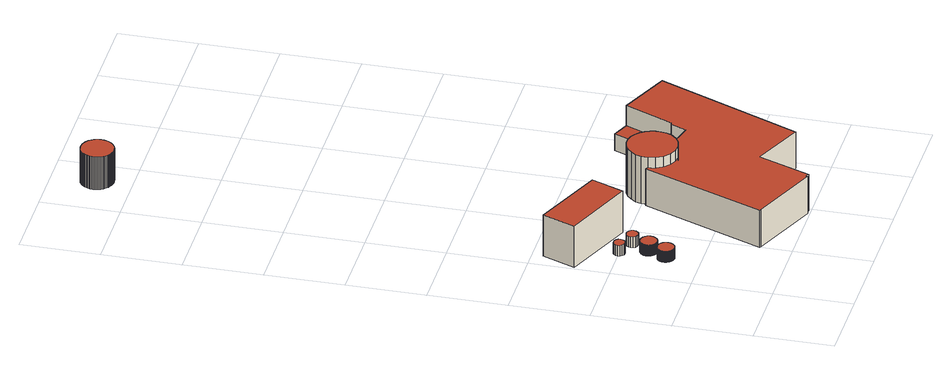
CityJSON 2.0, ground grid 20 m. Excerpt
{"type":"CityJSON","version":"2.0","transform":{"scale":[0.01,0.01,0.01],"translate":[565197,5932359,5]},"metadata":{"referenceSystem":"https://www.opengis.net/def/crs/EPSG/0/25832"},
"CityObjects":{
"building1":{"type":"Building","attributes":{"Gemeindeschluessel":"02000000","Geometrietyp2DReferenz":"3000","function":"51003_1205","roofType":"1000","measuredHeight":3},"geometry":[{"type":"MultiSurface","lod":"2","boundaries":[[[0,1,2,3,4,5,6,7,8,9,10,11,12,13,14,15,16,17,18,19,20,21,22,23,24,25,26,27,28,29,30,31,32,33,34,35,36,37,38,39,40,41,42,43,44,45,46,47,48,49,50,51,52,53,54,55,56,57,58,59,60,61,62,63,64,65,66,67,68,69,70,71]],[[72,73,74,75,76,77,78,79,80,81,82,83,84,85,86,87,88,89,90,91,92,93,94,95,96,97,98,99,100,101,102,103,104,105,106,107,108,109,110,111,112,113,114,115,116,117,118,119,120,121,122,123,124,125,126,127,128,129,130,131,132,133,134,135,136,137,138,139,140,141,142,143]],[[143,142,1,0]],[[142,141,2,1]],[[141,140,3,2]],[[140,139,4,3]],[[139,138,5,4]],[[138,137,6,5]],[[137,136,7,6]],[[136,135,8,7]],[[135,134,9,8]],[[134,133,10,9]],[[133,132,11,10]],[[132,131,12,11]],[[131,130,13,12]],[[130,129,14,13]],[[129,128,15,14]],[[128,127,16,15]],[[127,126,17,16]],[[126,125,18,17]],[[125,124,19,18]],[[124,123,20,19]],[[123,122,21,20]],[[122,121,22,21]],[[121,120,23,22]],[[120,119,24,23]],[[119,118,25,24]],[[118,117,26,25]],[[117,116,27,26]],[[116,115,28,27]],[[115,114,29,28]],[[114,113,30,29]],[[113,112,31,30]],[[112,111,32,31]],[[111,110,33,32]],[[110,109,34,33]],[[109,108,35,34]],[[108,107,36,35]],[[107,106,37,36]],[[106,105,38,37]],[[105,104,39,38]],[[104,103,40,39]],[[103,102,41,40]],[[102,101,42,41]],[[101,100,43,42]],[[100,99,44,43]],[[99,98,45,44]],[[98,97,46,45]],[[97,96,47,46]],[[96,95,48,47]],[[95,94,49,48]],[[94,93,50,49]],[[93,92,51,50]],[[92,91,52,51]],[[91,90,53,52]],[[90,89,54,53]],[[89,88,55,54]],[[88,87,56,55]],[[87,86,57,56]],[[86,85,58,57]],[[85,84,59,58]],[[84,83,60,59]],[[83,82,61,60]],[[82,81,62,61]],[[81,80,63,62]],[[80,79,64,63]],[[79,78,65,64]],[[78,77,66,65]],[[77,76,67,66]],[[76,75,68,67]],[[75,74,69,68]],[[74,73,70,69]],[[73,72,71,70]],[[72,143,0,71]]],"semantics":{"surfaces":[{"type":"GroundSurface"},{"type":"RoofSurface"},{"type":"WallSurface"}],"values":[0,1,2,2,2,2,2,2,2,2,2,2,2,2,2,2,2,2,2,2,2,2,2,2,2,2,2,2,2,2,2,2,2,2,2,2,2,2,2,2,2,2,2,2,2,2,2,2,2,2,2,2,2,2,2,2,2,2,2,2,2,2,2,2,2,2,2,2,2,2,2,2,2,2]}}]},
"building2":{"type":"Building","attributes":{"Gemeindeschluessel":"02000000","Geometrietyp2DReferenz":"3000","function":"51003_1205","roofType":"1000","measuredHeight":3},"geometry":[{"type":"MultiSurface","lod":"2","boundaries":[[[144,145,146,147,148,149,150,151,152,153,154,155,156,157,158,159]],[[160,161,162,163,164,165,166,167,168,169,170,171,172,173,174,175]],[[175,174,145,144]],[[174,173,146,145]],[[173,172,147,146]],[[172,171,148,147]],[[171,170,149,148]],[[170,169,150,149]],[[169,168,151,150]],[[168,167,152,151]],[[167,166,153,152]],[[166,165,154,153]],[[165,164,155,154]],[[164,163,156,155]],[[163,162,157,156]],[[162,161,158,157]],[[161,160,159,158]],[[160,175,144,159]]],"semantics":{"surfaces":[{"type":"GroundSurface"},{"type":"RoofSurface"},{"type":"WallSurface"}],"values":[0,1,2,2,2,2,2,2,2,2,2,2,2,2,2,2,2,2]}}]},
"building3":{"type":"Building","attributes":{"Gemeindeschluessel":"02000000","Geometrietyp2DReferenz":"3000","function":"51003_1205","roofType":"1000","measuredHeight":3},"geometry":[{"type":"MultiSurface","lod":"2","boundaries":[[[176,177,178,179,180,181,182,183,184,185,186,187,188,189,190,191,192,193,194,195,196,197,198,199,200,201,202,203,204,205,206,207,208,209,210,211,212,213,214,215,216,217,218,219,220,221,222,223,224,225,226,227,228,229,230,231,232,233,234,235,236,237,238,239,240,241,242,243,244,245,246,247]],[[248,249,250,251,252,253,254,255,256,257,258,259,260,261,262,263,264,265,266,267,268,269,270,271,272,273,274,275,276,277,278,279,280,281,282,283,284,285,286,287,288,289,290,291,292,293,294,295,296,297,298,299,300,301,302,303,304,305,306,307,308,309,310,311,312,313,314,315,316,317,318,319]],[[319,318,177,176]],[[318,317,178,177]],[[317,316,179,178]],[[316,315,180,179]],[[315,314,181,180]],[[314,313,182,181]],[[313,312,183,182]],[[312,311,184,183]],[[311,310,185,184]],[[310,309,186,185]],[[309,308,187,186]],[[308,307,188,187]],[[307,306,189,188]],[[306,305,190,189]],[[305,304,191,190]],[[304,303,192,191]],[[303,302,193,192]],[[302,301,194,193]],[[301,300,195,194]],[[300,299,196,195]],[[299,298,197,196]],[[298,297,198,197]],[[297,296,199,198]],[[296,295,200,199]],[[295,294,201,200]],[[294,293,202,201]],[[293,292,203,202]],[[292,291,204,203]],[[291,290,205,204]],[[290,289,206,205]],[[289,288,207,206]],[[288,287,208,207]],[[287,286,209,208]],[[286,285,210,209]],[[285,284,211,210]],[[284,283,212,211]],[[283,282,213,212]],[[282,281,214,213]],[[281,280,215,214]],[[280,279,216,215]],[[279,278,217,216]],[[278,277,218,217]],[[277,276,219,218]],[[276,275,220,219]],[[275,274,221,220]],[[274,273,222,221]],[[273,272,223,222]],[[272,271,224,223]],[[271,270,225,224]],[[270,269,226,225]],[[269,268,227,226]],[[268,267,228,227]],[[267,266,229,228]],[[266,265,230,229]],[[265,264,231,230]],[[264,263,232,231]],[[263,262,233,232]],[[262,261,234,233]],[[261,260,235,234]],[[260,259,236,235]],[[259,258,237,236]],[[258,257,238,237]],[[257,256,239,238]],[[256,255,240,239]],[[255,254,241,240]],[[254,253,242,241]],[[253,252,243,242]],[[252,251,244,243]],[[251,250,245,244]],[[250,249,246,245]],[[249,248,247,246]],[[248,319,176,247]]],"semantics":{"surfaces":[{"type":"GroundSurface"},{"type":"RoofSurface"},{"type":"WallSurface"}],"values":[0,1,2,2,2,2,2,2,2,2,2,2,2,2,2,2,2,2,2,2,2,2,2,2,2,2,2,2,2,2,2,2,2,2,2,2,2,2,2,2,2,2,2,2,2,2,2,2,2,2,2,2,2,2,2,2,2,2,2,2,2,2,2,2,2,2,2,2,2,2,2,2,2,2]}}]},
"building4":{"type":"Building","attributes":{"Gemeindeschluessel":"02000000","Geometrietyp2DReferenz":"3000","function":"51003_1205","roofType":"1000","measuredHeight":3},"geometry":[{"type":"MultiSurface","lod":"2","boundaries":[[[320,321,322,323,324,325,326,327,328,329,330,331,332,333,334,335]],[[336,337,338,339,340,341,342,343,344,345,346,347,348,349,350,351]],[[351,350,321,320]],[[350,349,322,321]],[[349,348,323,322]],[[348,347,324,323]],[[347,346,325,324]],[[346,345,326,325]],[[345,344,327,326]],[[344,343,328,327]],[[343,342,329,328]],[[342,341,330,329]],[[341,340,331,330]],[[340,339,332,331]],[[339,338,333,332]],[[338,337,334,333]],[[337,336,335,334]],[[336,351,320,335]]],"semantics":{"surfaces":[{"type":"GroundSurface"},{"type":"RoofSurface"},{"type":"WallSurface"}],"values":[0,1,2,2,2,2,2,2,2,2,2,2,2,2,2,2,2,2]}}]},
"building5":{"type":"Building","attributes":{"Gemeindeschluessel":"02000000","Geometrietyp2DReferenz":"3000","function":"31001_2100","roofType":"1000","measuredHeight":11.49,"storeysAboveGround":3},"geometry":[{"type":"MultiSurface","lod":"2","boundaries":[[[352,353,354,355]],[[356,357,358,359]],[[356,355,354,357]],[[357,354,353,358]],[[358,353,352,359]],[[356,359,352,355]]],"semantics":{"surfaces":[{"type":"RoofSurface"},{"type":"GroundSurface"},{"type":"WallSurface"}],"values":[0,1,2,2,2,2]}}]},
"building6":{"type":"Building","attributes":{"Gemeindeschluessel":"02000000","Geometrietyp2DReferenz":"3000","function":"31001_3070","roofType":"1000","measuredHeight":13.11,"storeysAboveGround":5},"geometry":[{"type":"MultiSurface","lod":"2","boundaries":[[[360,361,362,363]],[[363,362,364,365]],[[366,367,368,369]],[[369,368,370,371]],[[371,370,372,373]],[[373,372,374,375]],[[375,374,376,377]],[[377,376,378,379]],[[379,378,380,381]],[[381,380,382,383]],[[383,382,384,385]],[[385,384,386,387]],[[387,386,388,389]],[[389,388,390,391]],[[391,390,392,393]],[[393,392,394,395]],[[395,394,396,397]],[[397,396,398,399]],[[399,398,400,401]],[[401,400,402,403]],[[403,402,404,405]],[[405,404,361,360]],[[367,366,406,407]],[[407,406,365,364]],[[365,406,366,369,371,373,375,377,379,381,383,385,387,389,391,393,395,397,399,401,403,405,360,363]],[[407,364,362,361,404,402,400,398,396,394,392,390,388,386,384,382,380,378,376,374,372,370,368,367]]],"semantics":{"surfaces":[{"type":"WallSurface"},{"type":"GroundSurface"},{"type":"RoofSurface"}],"values":[0,0,0,0,0,0,0,0,0,0,0,0,0,0,0,0,0,0,0,0,0,0,0,0,1,2]}}]},
"building7":{"type":"Building","attributes":{"Gemeindeschluessel":"02000000","Geometrietyp2DReferenz":"3000","function":"31001_2100","roofType":"1000","measuredHeight":10.23,"storeysAboveGround":1},"geometry":[{"type":"MultiSurface","lod":"2","boundaries":[[[408,409,410,411]],[[412,413,414,415]],[[416,417,418,419]],[[420,421,422,423]],[[424,425,426,427]],[[427,426,428,429]],[[429,428,430,431]],[[432,433,434,435]],[[436,437,433,432]],[[438,439,440,441]],[[442,443,444,445]],[[439,438,411,410]],[[446,447,448,449]],[[450,451,420,423,408,411,438,441,416,419,412,415,424,427,429,431,452,453,436,432,435,446,449]],[[422,421,454,455,448,447,456,444,443,457,430,428,426,425,414,413,418,417,440,439,410,409]],[[457,443,442,458,453,452]],[[445,444,456,459]],[[437,436,453,458]],[[446,435,434,459,456,447]],[[455,454,451,450]],[[448,455,450,449]],[[430,457,452,431]],[[454,421,420,451]],[[440,417,416,441]],[[414,425,424,415]],[[418,413,412,419]],[[422,409,408,423]],[[437,458,442,445,459,434,433]]],"semantics":{"surfaces":[{"type":"WallSurface"},{"type":"GroundSurface"},{"type":"RoofSurface"}],"values":[0,0,0,0,0,0,0,0,0,0,0,0,0,1,2,0,0,0,0,0,0,0,0,0,0,0,0,2]}}]},
"building8":{"type":"Building","attributes":{"Gemeindeschluessel":"02000000","Geometrietyp2DReferenz":"3000","function":"51003_1205","roofType":"1000","measuredHeight":9},"geometry":[{"type":"MultiSurface","lod":"2","boundaries":[[[460,461,462,463,464,465,466,467,468,469,470,471,472,473,474,475,476,477,478,479,480,481,482,483,484,485,486,487,488,489,490,491,492,493,494,495,496,497,498,499,500,501,502,503,504,505,506,507,508,509,510,511,512,513,514,515,516,517,518,519,520,521,522,523,524,525,526,527,528,529,530,531]],[[532,533,534,535,536,537,538,539,540,541,542,543,544,545,546,547,548,549,550,551,552,553,554,555,556,557,558,559,560,561,562,563,564,565,566,567,568,569,570,571,572,573,574,575,576,577,578,579,580,581,582,583,584,585,586,587,588,589,590,591,592,593,594,595,596,597,598,599,600,601,602,603]],[[603,602,461,460]],[[602,601,462,461]],[[601,600,463,462]],[[600,599,464,463]],[[599,598,465,464]],[[598,597,466,465]],[[597,596,467,466]],[[596,595,468,467]],[[595,594,469,468]],[[594,593,470,469]],[[593,592,471,470]],[[592,591,472,471]],[[591,590,473,472]],[[590,589,474,473]],[[589,588,475,474]],[[588,587,476,475]],[[587,586,477,476]],[[586,585,478,477]],[[585,584,479,478]],[[584,583,480,479]],[[583,582,481,480]],[[582,581,482,481]],[[581,580,483,482]],[[580,579,484,483]],[[579,578,485,484]],[[578,577,486,485]],[[577,576,487,486]],[[576,575,488,487]],[[575,574,489,488]],[[574,573,490,489]],[[573,572,491,490]],[[572,571,492,491]],[[571,570,493,492]],[[570,569,494,493]],[[569,568,495,494]],[[568,567,496,495]],[[567,566,497,496]],[[566,565,498,497]],[[565,564,499,498]],[[564,563,500,499]],[[563,562,501,500]],[[562,561,502,501]],[[561,560,503,502]],[[560,559,504,503]],[[559,558,505,504]],[[558,557,506,505]],[[557,556,507,506]],[[556,555,508,507]],[[555,554,509,508]],[[554,553,510,509]],[[553,552,511,510]],[[552,551,512,511]],[[551,550,513,512]],[[550,549,514,513]],[[549,548,515,514]],[[548,547,516,515]],[[547,546,517,516]],[[546,545,518,517]],[[545,544,519,518]],[[544,543,520,519]],[[543,542,521,520]],[[542,541,522,521]],[[541,540,523,522]],[[540,539,524,523]],[[539,538,525,524]],[[538,537,526,525]],[[537,536,527,526]],[[536,535,528,527]],[[535,534,529,528]],[[534,533,530,529]],[[533,532,531,530]],[[532,603,460,531]]],"semantics":{"surfaces":[{"type":"GroundSurface"},{"type":"RoofSurface"},{"type":"WallSurface"}],"values":[0,1,2,2,2,2,2,2,2,2,2,2,2,2,2,2,2,2,2,2,2,2,2,2,2,2,2,2,2,2,2,2,2,2,2,2,2,2,2,2,2,2,2,2,2,2,2,2,2,2,2,2,2,2,2,2,2,2,2,2,2,2,2,2,2,2,2,2,2,2,2,2,2,2]}}]}
},
"vertices":[
[1035,3082,18],[1054,3082,18],[1072,3079,18],[1090,3075,18],[1108,3070,18],[1125,3062,18],[1141,3054,18],[1157,3044,18],[1171,3033,18],[1185,3020,18],[1197,3007,18],[1208,2992,18],[1218,2977,18],[1227,2960,18],[1234,2943,18],[1240,2926,18],[1244,2908,18],[1246,2889,18],[1247,2871,18],[1246,2852,18],[1244,2834,18],[1240,2816,18],[1234,2798,18],[1227,2781,18],[1218,2765,18],[1208,2750,18],[1197,2735,18],[1185,2721,18],[1171,2709,18],[1157,2698,18],[1141,2688,18],[1125,2679,18],[1107,2672,18],[1090,2667,18],[1072,2662,18],[1054,2660,18],[1035,2659,18],[1017,2660,18],[998,2663,18],[981,2667,18],[963,2672,18],[946,2679,18],[930,2688,18],[914,2698,18],[899,2709,18],[886,2721,18],[873,2735,18],[862,2750,18],[852,2765,18],[844,2782,18],[836,2799,18],[831,2816,18],[827,2834,18],[825,2852,18],[824,2871,18],[825,2889,18],[827,2908,18],[831,2926,18],[836,2943,18],[844,2960,18],[852,2977,18],[862,2992,18],[873,3007,18],[886,3020,18],[899,3033,18],[914,3044,18],[930,3054,18],[946,3062,18],[963,3070,18],[981,3075,18],[999,3079,18],[1017,3082,18],[1017,3082,318],[999,3079,318],[981,3075,318],[963,3070,318],[946,3062,318],[930,3054,318],[914,3044,318],[899,3033,318],[886,3020,318],[873,3007,318],[862,2992,318],[852,2977,318],[844,2960,318],[836,2943,318],[831,2926,318],[827,2908,318],[825,2889,318],[824,2871,318],[825,2852,318],[827,2834,318],[831,2816,318],[836,2799,318],[844,2782,318],[852,2765,318],[862,2750,318],[873,2735,318],[886,2721,318],[899,2709,318],[914,2698,318],[930,2688,318],[946,2679,318],[963,2672,318],[981,2667,318],[998,2663,318],[1017,2660,318],[1035,2659,318],[1054,2660,318],[1072,2662,318],[1090,2667,318],[1107,2672,318],[1125,2679,318],[1141,2688,318],[1157,2698,318],[1171,2709,318],[1185,2721,318],[1197,2735,318],[1208,2750,318],[1218,2765,318],[1227,2781,318],[1234,2798,318],[1240,2816,318],[1244,2834,318],[1246,2852,318],[1247,2871,318],[1246,2889,318],[1244,2908,318],[1240,2926,318],[1234,2943,318],[1227,2960,318],[1218,2977,318],[1208,2992,318],[1197,3007,318],[1185,3020,318],[1171,3033,318],[1157,3044,318],[1141,3054,318],[1125,3062,318],[1108,3070,318],[1090,3075,318],[1072,3079,318],[1054,3082,318],[1035,3082,318],
[982,4142,21],[1036,4131,21],[1082,4100,21],[1113,4054,21],[1124,4000,21],[1113,3945,21],[1082,3899,21],[1036,3868,21],[982,3857,21],[927,3868,21],[881,3899,21],[850,3945,21],[839,4000,21],[850,4054,21],[881,4100,21],[927,4131,21],[927,4131,321],[881,4100,321],[850,4054,321],[839,4000,321],[850,3945,321],[881,3899,321],[927,3868,321],[982,3857,321],[1036,3868,321],[1082,3899,321],[1113,3945,321],[1124,4000,321],[1113,4054,321],[1082,4100,321],[1036,4131,321],[982,4142,321],
[1225,3547,16],[1244,3546,16],[1262,3544,16],[1280,3540,16],[1297,3534,16],[1315,3527,16],[1331,3518,16],[1346,3508,16],[1361,3497,16],[1375,3485,16],[1387,3471,16],[1398,3457,16],[1408,3441,16],[1417,3425,16],[1424,3408,16],[1429,3390,16],[1433,3372,16],[1436,3354,16],[1436,3335,16],[1436,3317,16],[1433,3299,16],[1429,3281,16],[1424,3263,16],[1417,3246,16],[1408,3230,16],[1398,3214,16],[1387,3200,16],[1375,3186,16],[1361,3174,16],[1346,3162,16],[1331,3153,16],[1315,3144,16],[1297,3137,16],[1280,3131,16],[1262,3127,16],[1244,3125,16],[1225,3124,16],[1207,3125,16],[1189,3128,16],[1170,3132,16],[1153,3137,16],[1136,3144,16],[1120,3153,16],[1104,3162,16],[1089,3174,16],[1076,3186,16],[1063,3200,16],[1052,3214,16],[1042,3230,16],[1034,3246,16],[1027,3263,16],[1021,3281,16],[1017,3299,16],[1015,3317,16],[1014,3336,16],[1015,3354,16],[1017,3372,16],[1021,3390,16],[1027,3408,16],[1034,3425,16],[1042,3441,16],[1052,3457,16],[1064,3471,16],[1076,3485,16],[1090,3497,16],[1104,3508,16],[1120,3518,16],[1136,3527,16],[1153,3534,16],[1171,3540,16],[1189,3544,16],[1207,3546,16],[1207,3546,316],[1189,3544,316],[1171,3540,316],[1153,3534,316],[1136,3527,316],[1120,3518,316],[1104,3508,316],[1090,3497,316],[1076,3485,316],[1064,3471,316],[1052,3457,316],[1042,3441,316],[1034,3425,316],[1027,3408,316],[1021,3390,316],[1017,3372,316],[1015,3354,316],[1014,3336,316],[1015,3317,316],[1017,3299,316],[1021,3281,316],[1027,3263,316],[1034,3246,316],[1042,3230,316],[1052,3214,316],[1063,3200,316],[1076,3186,316],[1089,3174,316],[1104,3162,316],[1120,3153,316],[1136,3144,316],[1153,3137,316],[1170,3132,316],[1189,3128,316],[1207,3125,316],[1225,3124,316],[1244,3125,316],[1262,3127,316],[1280,3131,316],[1297,3137,316],[1315,3144,316],[1331,3153,316],[1346,3162,316],[1361,3174,316],[1375,3186,316],[1387,3200,316],[1398,3214,316],[1408,3230,316],[1417,3246,316],[1424,3263,316],[1429,3281,316],[1433,3299,316],[1436,3317,316],[1436,3335,316],[1436,3354,316],[1433,3372,316],[1429,3390,316],[1424,3408,316],[1417,3425,316],[1408,3441,316],[1398,3457,316],[1387,3471,316],[1375,3485,316],[1361,3497,316],[1346,3508,316],[1331,3518,316],[1315,3527,316],[1297,3534,316],[1280,3540,316],[1262,3544,316],[1244,3546,316],[1225,3547,316],
[1438,3942,21],[1495,3930,21],[1545,3897,21],[1577,3848,21],[1589,3790,21],[1577,3733,21],[1545,3683,21],[1495,3651,21],[1438,3639,21],[1380,3651,21],[1331,3683,21],[1298,3733,21],[1286,3790,21],[1298,3848,21],[1331,3897,21],[1380,3930,21],[1380,3930,321],[1331,3897,321],[1298,3848,321],[1286,3790,321],[1298,3733,321],[1331,3683,321],[1380,3651,321],[1438,3639,321],[1495,3651,321],[1545,3683,321],[1577,3733,321],[1589,3790,321],[1577,3848,321],[1545,3897,321],[1495,3930,321],[1438,3942,321],
[36,4882,1192],[1887,4129,1192],[2229,4958,1192],[382,5717,1192],[382,5717,43],[2229,4958,43],[1887,4129,43],[36,4882,43],
[3280,3861,37],[3280,3861,1348],[3291,4014,1348],[3291,4014,37],[3339,4160,1348],[3339,4160,37],[3556,4413,37],[3556,4413,1348],[3691,4482,1348],[3691,4482,37],[3838,4516,1348],[3838,4516,37],[3989,4514,1348],[3989,4514,37],[4135,4476,1348],[4135,4476,37],[4249,4406,1348],[4249,4406,37],[4347,4315,1348],[4347,4315,37],[4425,4207,1348],[4425,4207,37],[4480,4085,1348],[4480,4085,37],[4509,3954,1348],[4509,3954,37],[4512,3821,1348],[4512,3821,37],[4488,3689,1348],[4488,3689,37],[4438,3565,1348],[4438,3565,37],[4309,3416,1348],[4309,3416,37],[4140,3313,1348],[4140,3313,37],[3947,3269,1348],[3947,3269,37],[3751,3287,1348],[3751,3287,37],[3569,3366,1348],[3569,3366,37],[3421,3497,1348],[3421,3497,37],[3322,3668,1348],[3322,3668,37],[3431,4302,37],[3431,4302,1348],
[2012,781,45],[2012,781,1068],[1979,794,1068],[1979,794,45],[3569,3366,45],[3569,3366,1068],[3751,3287,1068],[3751,3287,45],[3322,3668,45],[3322,3668,1068],[3421,3497,1068],[3421,3497,45],[3783,87,45],[3783,87,1068],[3767,49,1068],[3767,49,45],[3947,3269,45],[3947,3269,1068],[4140,3313,1068],[4140,3313,45],[4309,3416,1068],[4309,3416,45],[4438,3565,1068],[4438,3565,45],[5244,4591,45],[5244,4591,510],[5504,5202,510],[5504,5202,45],[5619,4433,45],[5619,4433,510],[3209,3885,45],[3209,3885,1068],[3280,3861,1068],[3280,3861,45],[5345,3779,510],[5345,3779,1068],[5414,3795,1068],[5414,3795,510],[7254,4455,45],[7254,4455,1068],[5701,813,1068],[5701,813,45],[4391,1372,45],[3873,52,45],[5177,3377,45],[5423,3966,45],[3873,52,1068],[4391,1372,1068],[5935,5018,1068],[5177,3377,1068],[5423,3966,510],[5935,5018,510],
[1226,17267,73],[1262,17266,73],[1297,17261,73],[1332,17253,73],[1366,17243,73],[1399,17229,73],[1431,17212,73],[1461,17193,73],[1490,17172,73],[1516,17147,73],[1540,17121,73],[1562,17093,73],[1581,17062,73],[1597,17031,73],[1611,16998,73],[1622,16964,73],[1630,16929,73],[1634,16893,73],[1636,16858,73],[1634,16822,73],[1630,16787,73],[1622,16752,73],[1611,16718,73],[1597,16684,73],[1581,16653,73],[1562,16623,73],[1540,16594,73],[1516,16568,73],[1489,16544,73],[1461,16522,73],[1431,16503,73],[1399,16486,73],[1366,16473,73],[1332,16462,73],[1297,16454,73],[1262,16450,73],[1226,16448,73],[1190,16450,73],[1155,16454,73],[1120,16462,73],[1086,16473,73],[1053,16486,73],[1021,16503,73],[991,16522,73],[963,16544,73],[936,16568,73],[912,16594,73],[890,16623,73],[871,16653,73],[855,16685,73],[841,16718,73],[830,16752,73],[822,16787,73],[818,16822,73],[816,16858,73],[818,16893,73],[822,16929,73],[830,16964,73],[841,16998,73],[855,17031,73],[871,17063,73],[890,17093,73],[912,17121,73],[936,17147,73],[963,17172,73],[991,17193,73],[1021,17212,73],[1053,17229,73],[1086,17243,73],[1120,17253,73],[1155,17261,73],[1190,17266,73],[1190,17266,973],[1155,17261,973],[1120,17253,973],[1086,17243,973],[1053,17229,973],[1021,17212,973],[991,17193,973],[963,17172,973],[936,17147,973],[912,17121,973],[890,17093,973],[871,17063,973],[855,17031,973],[841,16998,973],[830,16964,973],[822,16929,973],[818,16893,973],[816,16858,973],[818,16822,973],[822,16787,973],[830,16752,973],[841,16718,973],[855,16685,973],[871,16653,973],[890,16623,973],[912,16594,973],[936,16568,973],[963,16544,973],[991,16522,973],[1021,16503,973],[1053,16486,973],[1086,16473,973],[1120,16462,973],[1155,16454,973],[1190,16450,973],[1226,16448,973],[1262,16450,973],[1297,16454,973],[1332,16462,973],[1366,16473,973],[1399,16486,973],[1431,16503,973],[1461,16522,973],[1489,16544,973],[1516,16568,973],[1540,16594,973],[1562,16623,973],[1581,16653,973],[1597,16684,973],[1611,16718,973],[1622,16752,973],[1630,16787,973],[1634,16822,973],[1636,16858,973],[1634,16893,973],[1630,16929,973],[1622,16964,973],[1611,16998,973],[1597,17031,973],[1581,17062,973],[1562,17093,973],[1540,17121,973],[1516,17147,973],[1490,17172,973],[1461,17193,973],[1431,17212,973],[1399,17229,973],[1366,17243,973],[1332,17253,973],[1297,17261,973],[1262,17266,973],[1226,17267,973]
]}
